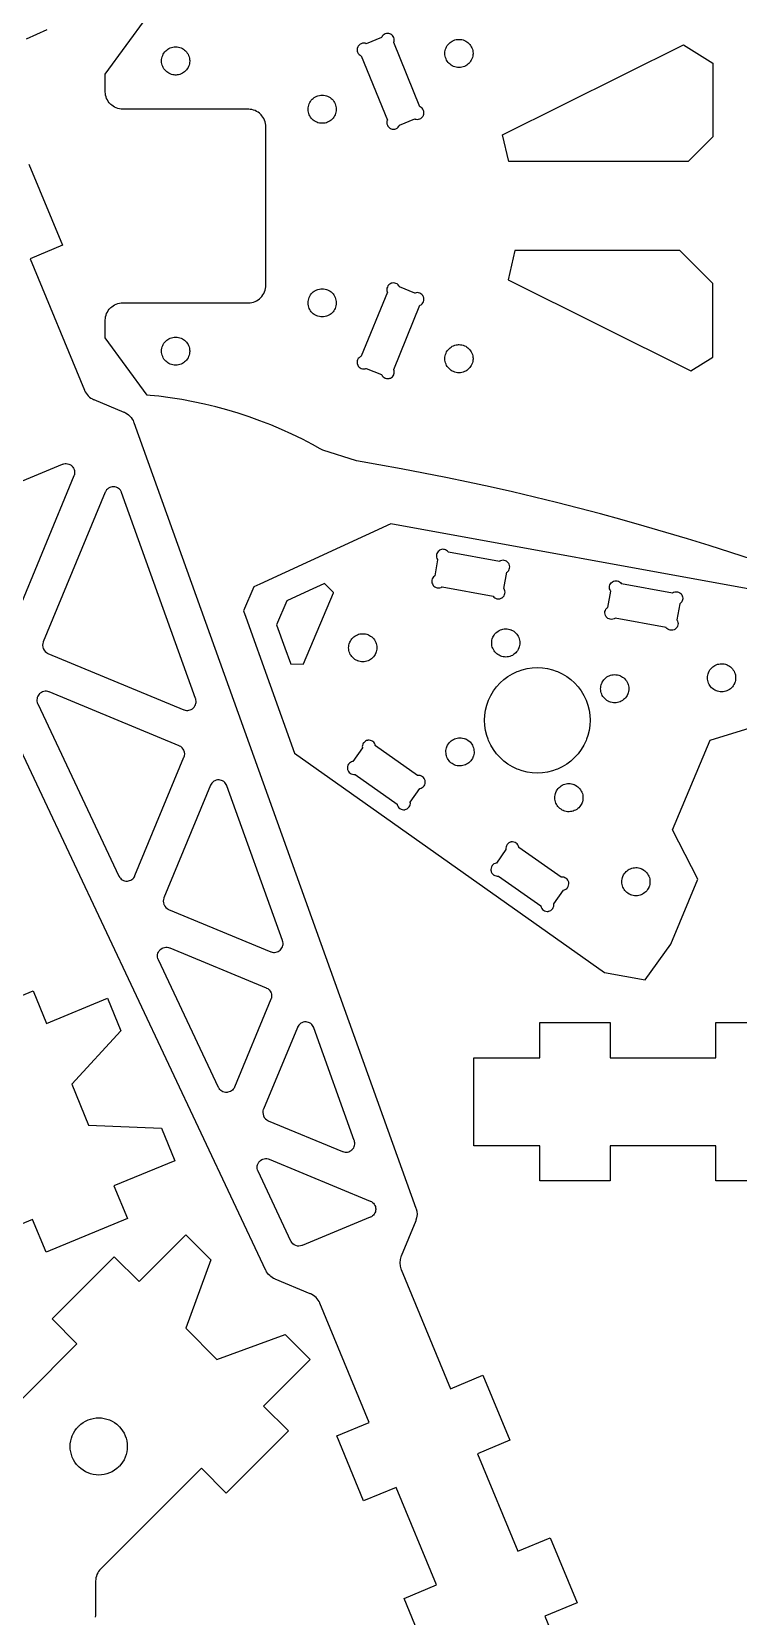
# Model space of a CAD drawing. Extents: x 0 to 997, y 0 to 569.
# Drawn here: x 621.4 to 701.8, y 173 to 353.1 of the extents above; entities that cross this region are included whole.
import ezdxf

# ---------------------------------------------------------------- set-up
doc = ezdxf.new("R2010")
doc.units = 0
doc.layers.get('0').update_dxf_attribs({"linetype": 'CONTINUOUS'})

msp = doc.modelspace()

# ---------------------------------------------------------------- linework, layer by layer
at = {"color": 0}
for points in [[(623.169, 353.356), (620.821, 352.29)], [(703.404, 293.135), (700.954, 293.939), (698.497, 294.721), (696.035, 295.483), (693.565, 296.224), (691.089, 296.943), (688.607, 297.642), (686.118, 298.318), (683.624, 298.975), (681.124, 299.61), (678.618, 300.222), (676.107, 300.814), (673.59, 301.385), (671.069, 301.935), (668.542, 302.463), (666.01, 302.968), (663.474, 303.453), (660.932, 303.915), (659.022, 304.249), (658.386, 304.357), (654.556, 305.558), (654.269, 305.724), (653.4, 306.2), (652.228, 306.81), (651.042, 307.386), (649.842, 307.929), (648.628, 308.44), (647.401, 308.918), (646.162, 309.362), (644.912, 309.774), (643.653, 310.151), (642.382, 310.494), (641.103, 310.803), (639.815, 311.076), (638.519, 311.317), (637.215, 311.522), (635.906, 311.692), (634.919, 311.797), (634.59, 311.826), (629.821, 318.324), (629.821, 320.326), (629.821, 320.375), (629.831, 320.524), (629.86, 320.718), (629.907, 320.908), (629.972, 321.092), (630.056, 321.268), (630.157, 321.436), (630.274, 321.593), (630.371, 321.706), (630.406, 321.74), (630.442, 321.775), (630.553, 321.874), (630.711, 321.99), (630.879, 322.09), (631.056, 322.174), (631.239, 322.24), (631.428, 322.287), (631.622, 322.317), (631.771, 322.326), (631.821, 322.326), (646.082, 322.326), (646.131, 322.326), (646.279, 322.336), (646.474, 322.365), (646.664, 322.412), (646.847, 322.478), (647.024, 322.561), (647.192, 322.662), (647.349, 322.779), (647.461, 322.876), (647.496, 322.912), (647.531, 322.947), (647.629, 323.058), (647.746, 323.217), (647.846, 323.385), (647.929, 323.561), (647.996, 323.744), (648.043, 323.935), (648.072, 324.129), (648.082, 324.276), (648.082, 324.326), (648.082, 342.326), (648.082, 342.375), (648.072, 342.524), (648.043, 342.718), (647.996, 342.908), (647.929, 343.092), (647.846, 343.268), (647.746, 343.436), (647.629, 343.593), (647.531, 343.706), (647.496, 343.74), (647.461, 343.775), (647.349, 343.874), (647.192, 343.99), (647.024, 344.09), (646.847, 344.174), (646.664, 344.24), (646.474, 344.287), (646.279, 344.317), (646.131, 344.326), (646.082, 344.326), (631.821, 344.326), (631.771, 344.326), (631.622, 344.336), (631.428, 344.365), (631.239, 344.412), (631.056, 344.478), (630.879, 344.561), (630.711, 344.662), (630.553, 344.779), (630.442, 344.876), (630.406, 344.912), (630.371, 344.947), (630.274, 345.058), (630.157, 345.217), (630.056, 345.385), (629.972, 345.561), (629.907, 345.744), (629.86, 345.935), (629.831, 346.129), (629.821, 346.276), (629.821, 346.326), (629.821, 348.324), (634.59, 354.821)], [(621.131, 338.103), (624.958, 328.864), (621.262, 327.333), (627.451, 312.393), (627.469, 312.347), (627.536, 312.214), (627.636, 312.046), (627.753, 311.889), (627.885, 311.743), (628.029, 311.612), (628.186, 311.496), (628.354, 311.394), (628.488, 311.329), (628.533, 311.31), (631.938, 309.9), (631.986, 309.879), (632.128, 309.81), (632.306, 309.7), (632.469, 309.575), (632.619, 309.432), (632.754, 309.275), (632.874, 309.106), (632.974, 308.922), (633.037, 308.778), (633.054, 308.728), (665.151, 219.385), (665.182, 219.297), (665.243, 219.026), (665.268, 218.661), (665.226, 218.296), (665.151, 218.028), (665.117, 217.943), (663.456, 213.933), (663.418, 213.843), (663.342, 213.557), (663.304, 213.168), (663.342, 212.779), (663.418, 212.493), (663.456, 212.403), (669.071, 198.849), (672.767, 200.379), (675.828, 192.987), (672.132, 191.457), (676.724, 180.371), (680.419, 181.901), (683.481, 174.51), (679.786, 172.979), (682.656, 166.05)], [(612.825, 298.943), (624.951, 303.967), (624.985, 303.981), (625.093, 304.013), (625.239, 304.037), (625.385, 304.04), (625.529, 304.022), (625.668, 303.985), (625.803, 303.925), (625.926, 303.847), (626.014, 303.775), (626.04, 303.749), (626.067, 303.722), (626.139, 303.636), (626.217, 303.511), (626.276, 303.378), (626.314, 303.237), (626.332, 303.093), (626.329, 302.947), (626.304, 302.801), (626.272, 302.694), (626.257, 302.66), (619.479, 286.293)], [(666.851, 167.622), (663.79, 175.013), (667.485, 176.543), (662.893, 187.631), (659.197, 186.1), (656.136, 193.49), (659.832, 195.021), (654.217, 208.576), (654.199, 208.622), (654.132, 208.756), (654.031, 208.924), (653.915, 209.081), (653.783, 209.225), (653.639, 209.356), (653.482, 209.472), (653.314, 209.574), (653.181, 209.639), (653.135, 209.658), (649.125, 211.319), (649.125, 211.319), (649.082, 211.337), (648.957, 211.399), (648.799, 211.492), (648.649, 211.599), (648.511, 211.719), (648.383, 211.851), (648.269, 211.996), (648.168, 212.15), (648.101, 212.272), (648.082, 212.314), (607.601, 298.185)], [(612.372, 240.258), (621.611, 244.086), (623.142, 240.39), (630.071, 243.261), (631.601, 239.565), (626.011, 233.464), (627.926, 228.839), (636.193, 228.478), (637.724, 224.783), (630.796, 221.913), (632.326, 218.217), (623.088, 214.39), (621.557, 218.086), (606.615, 211.897)], [(707.233, 222.489), (699.233, 222.489), (699.233, 226.489), (687.233, 226.489), (687.233, 222.489), (679.233, 222.489), (679.233, 226.489), (671.733, 226.489), (671.733, 236.489), (679.233, 236.489), (679.233, 240.489), (687.233, 240.489), (687.233, 236.489), (699.233, 236.489), (699.233, 240.489), (707.233, 240.489)], [(615.165, 192.524), (626.6, 203.958), (623.772, 206.788), (630.843, 213.858), (633.672, 211.029), (638.975, 216.333), (641.803, 213.504), (638.974, 205.728), (642.512, 202.189), (650.289, 205.019), (653.117, 202.19), (647.814, 196.888), (650.642, 194.06), (643.571, 186.987), (640.743, 189.817), (629.307, 178.382), (629.272, 178.346), (629.175, 178.235), (629.058, 178.076), (628.957, 177.908), (628.874, 177.732), (628.808, 177.549), (628.761, 177.36), (628.732, 177.165), (628.722, 177.017), (628.722, 176.967), (628.722, 173.282), (628.722, 173.229), (628.711, 173.072), (628.678, 172.867)]]:
    msp.add_lwpolyline(points, dxfattribs=at)
for points in [[(637.821, 351.421), (637.861, 351.421), (637.983, 351.412), (638.143, 351.389), (638.296, 351.349), (638.443, 351.296), (638.583, 351.228), (638.715, 351.149), (638.838, 351.056), (638.951, 350.953), (639.056, 350.839), (639.147, 350.715), (639.228, 350.583), (639.294, 350.444), (639.349, 350.297), (639.387, 350.143), (639.412, 349.985), (639.421, 349.862), (639.421, 349.821), (639.421, 349.781), (639.412, 349.657), (639.387, 349.499), (639.349, 349.346), (639.294, 349.199), (639.228, 349.058), (639.147, 348.926), (639.056, 348.803), (638.951, 348.69), (638.838, 348.586), (638.715, 348.494), (638.583, 348.414), (638.443, 348.347), (638.296, 348.293), (638.143, 348.254), (637.983, 348.229), (637.861, 348.221), (637.821, 348.221), (637.779, 348.221), (637.657, 348.229), (637.497, 348.254), (637.344, 348.293), (637.197, 348.347), (637.058, 348.414), (636.926, 348.494), (636.803, 348.586), (636.689, 348.69), (636.586, 348.803), (636.493, 348.926), (636.414, 349.058), (636.346, 349.199), (636.292, 349.346), (636.253, 349.499), (636.229, 349.657), (636.221, 349.781), (636.221, 349.821), (636.221, 349.862), (636.229, 349.985), (636.253, 350.143), (636.292, 350.297), (636.346, 350.444), (636.414, 350.583), (636.493, 350.715), (636.586, 350.839), (636.689, 350.953), (636.803, 351.056), (636.926, 351.149), (637.058, 351.228), (637.197, 351.296), (637.344, 351.349), (637.497, 351.389), (637.657, 351.412), (637.779, 351.421), (637.821, 351.421)], [(661.896, 343.101), (661.881, 343.067), (661.851, 342.957), (661.838, 342.81), (661.851, 342.665), (661.893, 342.528), (661.96, 342.4), (662.05, 342.287), (662.162, 342.192), (662.261, 342.135), (662.297, 342.119), (662.332, 342.106), (662.442, 342.075), (662.589, 342.061), (662.733, 342.075), (662.871, 342.117), (662.999, 342.183), (663.111, 342.274), (663.206, 342.388), (663.264, 342.485), (663.279, 342.521), (665.018, 343.231), (665.053, 343.215), (665.164, 343.186), (665.31, 343.171), (665.454, 343.186), (665.592, 343.226), (665.719, 343.294), (665.832, 343.385), (665.928, 343.497), (665.985, 343.596), (666, 343.631), (666.015, 343.665), (666.044, 343.776), (666.058, 343.922), (666.044, 344.067), (666.003, 344.204), (665.936, 344.332), (665.846, 344.446), (665.733, 344.54), (665.635, 344.599), (665.6, 344.612), (662.622, 351.907), (662.637, 351.943), (662.667, 352.053), (662.682, 352.2), (662.667, 352.344), (662.625, 352.482), (662.558, 352.61), (662.468, 352.722), (662.356, 352.817), (662.257, 352.875), (662.222, 352.89), (662.188, 352.904), (662.076, 352.935), (661.931, 352.949), (661.786, 352.935), (661.647, 352.893), (661.521, 352.826), (661.407, 352.735), (661.313, 352.622), (661.254, 352.524), (661.24, 352.489), (659.5, 351.779), (659.465, 351.793), (659.356, 351.824), (659.208, 351.838), (659.064, 351.824), (658.926, 351.782), (658.799, 351.715), (658.686, 351.625), (658.592, 351.513), (658.533, 351.414), (658.518, 351.378), (658.504, 351.343), (658.474, 351.233), (658.46, 351.086), (658.474, 350.942), (658.515, 350.804), (658.582, 350.676), (658.672, 350.564), (658.786, 350.469), (658.885, 350.411), (658.919, 350.396), (661.896, 343.101)], [(670.036, 352.278), (670.078, 352.278), (670.2, 352.269), (670.36, 352.246), (670.512, 352.207), (670.66, 352.153), (670.799, 352.085), (670.931, 352.006), (671.054, 351.912), (671.168, 351.81), (671.271, 351.696), (671.364, 351.572), (671.443, 351.44), (671.511, 351.301), (671.565, 351.154), (671.604, 351), (671.628, 350.842), (671.636, 350.719), (671.636, 350.678), (671.636, 350.638), (671.628, 350.515), (671.604, 350.356), (671.565, 350.203), (671.511, 350.056), (671.443, 349.915), (671.364, 349.783), (671.271, 349.661), (671.168, 349.547), (671.054, 349.443), (670.931, 349.351), (670.799, 349.271), (670.66, 349.204), (670.512, 349.15), (670.36, 349.111), (670.2, 349.086), (670.078, 349.078), (670.036, 349.078), (669.996, 349.078), (669.874, 349.086), (669.714, 349.111), (669.561, 349.15), (669.414, 349.204), (669.274, 349.271), (669.142, 349.351), (669.019, 349.443), (668.906, 349.547), (668.801, 349.661), (668.71, 349.783), (668.629, 349.915), (668.563, 350.056), (668.508, 350.203), (668.469, 350.356), (668.444, 350.515), (668.436, 350.638), (668.436, 350.678), (668.436, 350.719), (668.444, 350.842), (668.469, 351), (668.508, 351.154), (668.563, 351.301), (668.629, 351.44), (668.71, 351.572), (668.801, 351.696), (668.906, 351.81), (669.019, 351.912), (669.142, 352.006), (669.274, 352.085), (669.414, 352.153), (669.561, 352.207), (669.714, 352.246), (669.874, 352.269), (669.996, 352.278), (670.036, 352.278)], [(696.1, 338.383), (675.699, 338.383), (674.988, 341.412), (695.558, 351.649), (698.899, 349.579), (698.899, 341.182), (696.1, 338.383)], [(654.482, 345.931), (654.522, 345.931), (654.646, 345.922), (654.804, 345.899), (654.957, 345.86), (655.104, 345.806), (655.244, 345.737), (655.376, 345.658), (655.5, 345.565), (655.613, 345.463), (655.717, 345.349), (655.808, 345.225), (655.889, 345.093), (655.956, 344.954), (656.01, 344.807), (656.049, 344.653), (656.074, 344.494), (656.082, 344.372), (656.082, 344.331), (656.082, 344.29), (656.074, 344.168), (656.049, 344.008), (656.01, 343.856), (655.956, 343.708), (655.889, 343.568), (655.808, 343.436), (655.717, 343.314), (655.613, 343.2), (655.5, 343.096), (655.376, 343.004), (655.244, 342.924), (655.104, 342.857), (654.957, 342.803), (654.804, 342.764), (654.646, 342.739), (654.522, 342.731), (654.482, 342.731), (654.44, 342.731), (654.318, 342.739), (654.16, 342.764), (654.006, 342.803), (653.858, 342.857), (653.719, 342.924), (653.588, 343.004), (653.464, 343.096), (653.35, 343.2), (653.247, 343.314), (653.156, 343.436), (653.075, 343.568), (653.007, 343.708), (652.954, 343.856), (652.914, 344.008), (652.89, 344.168), (652.882, 344.29), (652.882, 344.331), (652.882, 344.372), (652.89, 344.494), (652.914, 344.653), (652.954, 344.807), (653.007, 344.954), (653.075, 345.093), (653.156, 345.225), (653.247, 345.349), (653.35, 345.463), (653.464, 345.565), (653.588, 345.658), (653.719, 345.737), (653.858, 345.806), (654.006, 345.86), (654.16, 345.899), (654.318, 345.922), (654.44, 345.931), (654.482, 345.931)], [(698.899, 324.532), (695.167, 328.264), (676.399, 328.264), (675.614, 324.924), (696.393, 314.583), (698.899, 316.135), (698.899, 324.532)], [(665.6, 322.035), (665.635, 322.049), (665.733, 322.107), (665.846, 322.201), (665.936, 322.315), (666.003, 322.443), (666.044, 322.581), (666.058, 322.725), (666.044, 322.871), (666.015, 322.982), (666, 323.017), (665.985, 323.051), (665.928, 323.15), (665.832, 323.263), (665.719, 323.353), (665.592, 323.421), (665.454, 323.461), (665.31, 323.476), (665.164, 323.461), (665.053, 323.432), (665.018, 323.417), (663.279, 324.126), (663.264, 324.162), (663.206, 324.261), (663.111, 324.374), (662.999, 324.464), (662.871, 324.531), (662.733, 324.572), (662.589, 324.586), (662.442, 324.572), (662.332, 324.543), (662.297, 324.528), (662.261, 324.513), (662.162, 324.456), (662.05, 324.36), (661.96, 324.247), (661.893, 324.119), (661.851, 323.982), (661.838, 323.838), (661.851, 323.692), (661.881, 323.581), (661.896, 323.546), (658.919, 316.251), (658.885, 316.236), (658.786, 316.178), (658.672, 316.083), (658.582, 315.971), (658.515, 315.843), (658.474, 315.706), (658.46, 315.561), (658.474, 315.414), (658.504, 315.304), (658.518, 315.269), (658.533, 315.235), (658.592, 315.136), (658.686, 315.022), (658.799, 314.932), (658.926, 314.865), (659.064, 314.824), (659.208, 314.81), (659.356, 314.824), (659.465, 314.854), (659.5, 314.868), (661.24, 314.158), (661.254, 314.125), (661.31, 314.029), (661.404, 313.915), (661.517, 313.824), (661.614, 313.768), (661.649, 313.754), (661.682, 313.74), (661.789, 313.713), (661.935, 313.699), (662.081, 313.714), (662.188, 313.743), (662.222, 313.758), (662.256, 313.772), (662.351, 313.828), (662.464, 313.922), (662.557, 314.035), (662.613, 314.132), (662.626, 314.165), (662.639, 314.2), (662.668, 314.307), (662.682, 314.453), (662.667, 314.599), (662.637, 314.706), (662.622, 314.74), (665.6, 322.035)], [(654.482, 323.917), (654.522, 323.917), (654.646, 323.908), (654.804, 323.883), (654.957, 323.844), (655.104, 323.79), (655.244, 323.724), (655.376, 323.643), (655.5, 323.551), (655.613, 323.447), (655.717, 323.335), (655.808, 323.211), (655.889, 323.079), (655.956, 322.939), (656.01, 322.792), (656.049, 322.639), (656.074, 322.481), (656.082, 322.357), (656.082, 322.317), (656.082, 322.275), (656.074, 322.153), (656.049, 321.994), (656.01, 321.84), (655.956, 321.693), (655.889, 321.554), (655.808, 321.422), (655.717, 321.299), (655.613, 321.185), (655.5, 321.082), (655.376, 320.99), (655.244, 320.91), (655.104, 320.842), (654.957, 320.789), (654.804, 320.749), (654.646, 320.725), (654.522, 320.717), (654.482, 320.717), (654.44, 320.717), (654.318, 320.725), (654.16, 320.749), (654.006, 320.789), (653.858, 320.842), (653.719, 320.91), (653.588, 320.99), (653.464, 321.082), (653.35, 321.185), (653.247, 321.299), (653.156, 321.422), (653.075, 321.554), (653.007, 321.693), (652.954, 321.84), (652.914, 321.994), (652.89, 322.153), (652.882, 322.275), (652.882, 322.317), (652.882, 322.357), (652.89, 322.481), (652.914, 322.639), (652.954, 322.792), (653.007, 322.939), (653.075, 323.079), (653.156, 323.211), (653.247, 323.335), (653.35, 323.447), (653.464, 323.551), (653.588, 323.643), (653.719, 323.724), (653.858, 323.79), (654.006, 323.844), (654.16, 323.883), (654.318, 323.908), (654.44, 323.917), (654.482, 323.917)], [(637.821, 318.426), (637.861, 318.426), (637.983, 318.418), (638.143, 318.393), (638.296, 318.354), (638.443, 318.3), (638.583, 318.233), (638.715, 318.153), (638.838, 318.061), (638.951, 317.957), (639.056, 317.844), (639.147, 317.721), (639.228, 317.589), (639.294, 317.449), (639.349, 317.301), (639.387, 317.149), (639.412, 316.99), (639.421, 316.867), (639.421, 316.826), (639.421, 316.785), (639.412, 316.662), (639.387, 316.504), (639.349, 316.35), (639.294, 316.203), (639.228, 316.064), (639.147, 315.932), (639.056, 315.808), (638.951, 315.694), (638.838, 315.592), (638.715, 315.5), (638.583, 315.419), (638.443, 315.351), (638.296, 315.299), (638.143, 315.258), (637.983, 315.235), (637.861, 315.226), (637.821, 315.226), (637.779, 315.226), (637.657, 315.235), (637.497, 315.258), (637.344, 315.299), (637.197, 315.351), (637.058, 315.419), (636.926, 315.5), (636.803, 315.592), (636.689, 315.694), (636.586, 315.808), (636.493, 315.932), (636.414, 316.064), (636.346, 316.203), (636.292, 316.35), (636.253, 316.504), (636.229, 316.662), (636.221, 316.785), (636.221, 316.826), (636.221, 316.867), (636.229, 316.99), (636.253, 317.149), (636.292, 317.301), (636.346, 317.449), (636.414, 317.589), (636.493, 317.721), (636.586, 317.844), (636.689, 317.957), (636.803, 318.061), (636.926, 318.153), (637.058, 318.233), (637.197, 318.3), (637.344, 318.354), (637.497, 318.393), (637.657, 318.418), (637.779, 318.426), (637.821, 318.426)], [(670.036, 317.569), (670.078, 317.569), (670.2, 317.561), (670.36, 317.536), (670.512, 317.497), (670.66, 317.443), (670.799, 317.376), (670.931, 317.296), (671.054, 317.204), (671.168, 317.1), (671.271, 316.987), (671.364, 316.864), (671.443, 316.732), (671.511, 316.592), (671.565, 316.444), (671.604, 316.292), (671.628, 316.133), (671.636, 316.01), (671.636, 315.969), (671.636, 315.928), (671.628, 315.806), (671.604, 315.647), (671.565, 315.493), (671.511, 315.346), (671.443, 315.207), (671.364, 315.075), (671.271, 314.951), (671.168, 314.838), (671.054, 314.735), (670.931, 314.643), (670.799, 314.563), (670.66, 314.494), (670.512, 314.442), (670.36, 314.401), (670.2, 314.378), (670.078, 314.369), (670.036, 314.369), (669.996, 314.369), (669.874, 314.378), (669.714, 314.401), (669.561, 314.442), (669.414, 314.494), (669.274, 314.563), (669.142, 314.643), (669.019, 314.735), (668.906, 314.838), (668.801, 314.951), (668.71, 315.075), (668.629, 315.207), (668.563, 315.346), (668.508, 315.493), (668.469, 315.647), (668.444, 315.806), (668.436, 315.928), (668.436, 315.969), (668.436, 316.01), (668.444, 316.133), (668.469, 316.292), (668.508, 316.444), (668.563, 316.592), (668.629, 316.732), (668.71, 316.864), (668.801, 316.987), (668.906, 317.1), (669.019, 317.204), (669.142, 317.296), (669.274, 317.376), (669.414, 317.443), (669.561, 317.497), (669.714, 317.536), (669.874, 317.561), (669.996, 317.569), (670.036, 317.569)], [(638.764, 276.057), (638.799, 276.043), (638.904, 276.011), (639.046, 275.986), (639.189, 275.982), (639.331, 275.997), (639.468, 276.033), (639.6, 276.089), (639.724, 276.164), (639.811, 276.232), (639.838, 276.257), (639.864, 276.282), (639.936, 276.365), (640.015, 276.486), (640.078, 276.615), (640.119, 276.751), (640.143, 276.892), (640.146, 277.035), (640.128, 277.178), (640.1, 277.285), (640.088, 277.319), (631.675, 300.739), (631.661, 300.774), (631.613, 300.878), (631.531, 301.004), (631.432, 301.115), (631.318, 301.211), (631.193, 301.289), (631.056, 301.347), (630.91, 301.385), (630.796, 301.399), (630.757, 301.4), (630.719, 301.401), (630.604, 301.392), (630.457, 301.361), (630.318, 301.31), (630.188, 301.239), (630.071, 301.149), (629.967, 301.042), (629.879, 300.919), (629.825, 300.818), (629.81, 300.783), (622.762, 283.768), (622.743, 283.721), (622.703, 283.574), (622.686, 283.378), (622.706, 283.186), (622.762, 283.003), (622.851, 282.833), (622.974, 282.683), (623.125, 282.557), (623.257, 282.481), (623.303, 282.461), (638.764, 276.057)], [(697.213, 256.776), (694.324, 262.397), (698.607, 272.586), (704.644, 274.456), (707.74, 281.818), (708.633, 286.737), (704.772, 289.472), (662.306, 297.192), (647.378, 290.326), (646.697, 290.014), (645.554, 287.294), (645.807, 286.589), (651.346, 271.121), (686.571, 246.178), (691.226, 245.332), (694.117, 249.412), (697.213, 256.776)], [(668.844, 293.971), (668.824, 294), (668.749, 294.083), (668.633, 294.174), (668.504, 294.24), (668.397, 294.275), (668.361, 294.282), (668.325, 294.287), (668.214, 294.293), (668.069, 294.276), (667.929, 294.232), (667.831, 294.181), (667.8, 294.16), (667.771, 294.139), (667.688, 294.064), (667.597, 293.95), (667.531, 293.819), (667.496, 293.714), (667.489, 293.678), (667.483, 293.642), (667.478, 293.531), (667.494, 293.385), (667.539, 293.246), (667.59, 293.147), (667.611, 293.117), (667.275, 291.268), (667.243, 291.247), (667.16, 291.169), (667.068, 291.054), (667.003, 290.924), (666.964, 290.786), (666.951, 290.642), (666.967, 290.499), (667.011, 290.357), (667.064, 290.256), (667.085, 290.225), (667.107, 290.193), (667.183, 290.108), (667.3, 290.018), (667.429, 289.953), (667.568, 289.914), (667.711, 289.901), (667.856, 289.917), (667.996, 289.961), (668.097, 290.014), (668.129, 290.035), (673.912, 288.983), (673.933, 288.953), (674.008, 288.871), (674.122, 288.781), (674.253, 288.714), (674.358, 288.679), (674.394, 288.672), (674.431, 288.667), (674.542, 288.661), (674.688, 288.678), (674.826, 288.722), (674.926, 288.774), (674.956, 288.794), (674.988, 288.815), (675.072, 288.893), (675.162, 289.008), (675.228, 289.138), (675.267, 289.276), (675.279, 289.419), (675.264, 289.564), (675.219, 289.704), (675.167, 289.807), (675.146, 289.838), (675.482, 291.686), (675.512, 291.707), (675.597, 291.785), (675.689, 291.9), (675.754, 292.031), (675.793, 292.168), (675.804, 292.311), (675.789, 292.456), (675.744, 292.596), (675.693, 292.699), (675.671, 292.729), (675.65, 292.761), (675.574, 292.844), (675.457, 292.936), (675.328, 293.001), (675.189, 293.04), (675.046, 293.053), (674.901, 293.037), (674.761, 292.993), (674.658, 292.94), (674.628, 292.919), (668.844, 293.971)], [(652.344, 281.239), (652.367, 281.292), (655.753, 289.346), (655.775, 289.399), (654.733, 290.407), (654.682, 290.383), (652.992, 289.606), (650.449, 288.436), (649.306, 285.718), (650.244, 283.096), (650.876, 281.332), (650.896, 281.278), (652.344, 281.239)], [(687.807, 286.458), (687.775, 286.436), (687.674, 286.385), (687.533, 286.34), (687.389, 286.325), (687.246, 286.338), (687.107, 286.376), (686.978, 286.442), (686.861, 286.532), (686.785, 286.617), (686.762, 286.647), (686.742, 286.679), (686.689, 286.781), (686.644, 286.921), (686.629, 287.065), (686.642, 287.208), (686.681, 287.347), (686.746, 287.476), (686.836, 287.593), (686.921, 287.669), (686.953, 287.692), (687.289, 289.54), (687.267, 289.571), (687.215, 289.672), (687.171, 289.814), (687.156, 289.957), (687.167, 290.101), (687.206, 290.239), (687.272, 290.369), (687.363, 290.485), (687.447, 290.563), (687.478, 290.583), (687.51, 290.606), (687.611, 290.657), (687.751, 290.701), (687.896, 290.717), (688.039, 290.704), (688.178, 290.665), (688.307, 290.6), (688.424, 290.51), (688.5, 290.425), (688.522, 290.393), (694.306, 289.343), (694.336, 289.364), (694.435, 289.414), (694.574, 289.458), (694.719, 289.476), (694.831, 289.471), (694.867, 289.464), (694.903, 289.457), (695.008, 289.424), (695.139, 289.356), (695.253, 289.265), (695.328, 289.183), (695.349, 289.153), (695.369, 289.122), (695.421, 289.024), (695.465, 288.885), (695.482, 288.739), (695.476, 288.628), (695.471, 288.592), (695.464, 288.556), (695.429, 288.45), (695.363, 288.319), (695.272, 288.204), (695.189, 288.131), (695.16, 288.11), (694.824, 286.261), (694.844, 286.229), (694.897, 286.128), (694.942, 285.987), (694.957, 285.843), (694.944, 285.7), (694.906, 285.561), (694.84, 285.432), (694.749, 285.315), (694.665, 285.239), (694.633, 285.217), (694.603, 285.196), (694.501, 285.143), (694.36, 285.1), (694.217, 285.083), (694.072, 285.096), (693.935, 285.135), (693.804, 285.2), (693.689, 285.292), (693.611, 285.376), (693.59, 285.407), (687.807, 286.458)], [(659.707, 284.579), (659.744, 284.564), (659.854, 284.508), (659.992, 284.425), (660.118, 284.331), (660.233, 284.225), (660.338, 284.108), (660.428, 283.985), (660.507, 283.851), (660.572, 283.713), (660.624, 283.568), (660.662, 283.419), (660.686, 283.267), (660.694, 283.112), (660.688, 282.956), (660.665, 282.799), (660.628, 282.643), (660.588, 282.526), (660.572, 282.489), (660.557, 282.45), (660.501, 282.34), (660.418, 282.203), (660.324, 282.076), (660.218, 281.961), (660.101, 281.858), (659.978, 281.767), (659.846, 281.688), (659.707, 281.622), (659.561, 281.571), (659.412, 281.533), (659.26, 281.51), (659.106, 281.5), (658.949, 281.507), (658.792, 281.529), (658.636, 281.568), (658.519, 281.607), (658.482, 281.622), (658.444, 281.639), (658.333, 281.693), (658.196, 281.776), (658.069, 281.871), (657.954, 281.978), (657.851, 282.093), (657.76, 282.218), (657.681, 282.35), (657.615, 282.489), (657.564, 282.633), (657.526, 282.782), (657.503, 282.935), (657.493, 283.089), (657.5, 283.246), (657.522, 283.403), (657.561, 283.558), (657.6, 283.675), (657.615, 283.713), (657.632, 283.751), (657.686, 283.861), (657.769, 283.999), (657.864, 284.125), (657.971, 284.24), (658.086, 284.344), (658.211, 284.435), (658.343, 284.514), (658.482, 284.579), (658.626, 284.631), (658.775, 284.669), (658.928, 284.693), (659.083, 284.701), (659.239, 284.694), (659.396, 284.672), (659.551, 284.633), (659.668, 284.594), (659.707, 284.579)], [(675.972, 285.128), (676.011, 285.112), (676.121, 285.058), (676.258, 284.975), (676.385, 284.881), (676.5, 284.774), (676.603, 284.658), (676.694, 284.533), (676.774, 284.401), (676.839, 284.263), (676.89, 284.118), (676.929, 283.969), (676.951, 283.817), (676.961, 283.661), (676.954, 283.506), (676.932, 283.349), (676.893, 283.192), (676.854, 283.075), (676.839, 283.037), (676.824, 283), (676.768, 282.89), (676.685, 282.753), (676.59, 282.626), (676.485, 282.511), (676.368, 282.407), (676.244, 282.317), (676.111, 282.237), (675.972, 282.172), (675.828, 282.119), (675.679, 282.082), (675.526, 282.058), (675.372, 282.05), (675.215, 282.057), (675.058, 282.079), (674.903, 282.117), (674.786, 282.157), (674.749, 282.172), (674.71, 282.188), (674.6, 282.242), (674.463, 282.325), (674.336, 282.421), (674.221, 282.526), (674.118, 282.642), (674.026, 282.767), (673.947, 282.899), (673.882, 283.037), (673.831, 283.182), (673.792, 283.332), (673.769, 283.483), (673.76, 283.639), (673.767, 283.796), (673.789, 283.953), (673.828, 284.108), (673.867, 284.225), (673.882, 284.263), (673.897, 284.3), (673.953, 284.411), (674.036, 284.549), (674.131, 284.675), (674.236, 284.79), (674.353, 284.893), (674.476, 284.985), (674.61, 285.063), (674.749, 285.128), (674.893, 285.181), (675.042, 285.218), (675.194, 285.242), (675.349, 285.25), (675.506, 285.244), (675.662, 285.222), (675.818, 285.183), (675.935, 285.144), (675.972, 285.128)], [(700.512, 281.164), (700.55, 281.149), (700.66, 281.094), (700.797, 281.011), (700.924, 280.917), (701.039, 280.81), (701.143, 280.694), (701.233, 280.569), (701.313, 280.438), (701.378, 280.299), (701.429, 280.154), (701.468, 280.006), (701.492, 279.853), (701.5, 279.697), (701.493, 279.542), (701.471, 279.385), (701.433, 279.228), (701.393, 279.112), (701.378, 279.074), (701.363, 279.036), (701.307, 278.926), (701.225, 278.789), (701.129, 278.662), (701.024, 278.547), (700.907, 278.443), (700.783, 278.353), (700.651, 278.274), (700.512, 278.208), (700.368, 278.156), (700.218, 278.118), (700.065, 278.094), (699.911, 278.086), (699.754, 278.093), (699.597, 278.115), (699.442, 278.153), (699.325, 278.193), (699.287, 278.208), (699.25, 278.224), (699.139, 278.278), (699.001, 278.361), (698.875, 278.457), (698.76, 278.563), (698.657, 278.678), (698.565, 278.803), (698.488, 278.935), (698.421, 279.074), (698.369, 279.218), (698.332, 279.368), (698.308, 279.519), (698.299, 279.675), (698.306, 279.832), (698.328, 279.989), (698.367, 280.144), (698.406, 280.261), (698.421, 280.299), (698.438, 280.336), (698.492, 280.447), (698.575, 280.585), (698.669, 280.711), (698.776, 280.826), (698.892, 280.929), (699.017, 281.021), (699.149, 281.099), (699.287, 281.164), (699.432, 281.217), (699.581, 281.254), (699.733, 281.278), (699.889, 281.286), (700.044, 281.281), (700.201, 281.258), (700.357, 281.219), (700.474, 281.181), (700.512, 281.164)], [(681.246, 280.397), (681.383, 280.34), (681.782, 280.143), (682.287, 279.84), (682.758, 279.49), (683.192, 279.097), (683.586, 278.664), (683.935, 278.193), (684.239, 277.688), (684.436, 277.287), (684.493, 277.15), (684.55, 277.014), (684.693, 276.592), (684.836, 276.019), (684.921, 275.439), (684.95, 274.854), (684.921, 274.269), (684.836, 273.689), (684.693, 273.117), (684.55, 272.696), (684.493, 272.558), (684.436, 272.421), (684.239, 272.022), (683.935, 271.517), (683.586, 271.046), (683.192, 270.611), (682.758, 270.218), (682.287, 269.868), (681.782, 269.565), (681.383, 269.368), (681.246, 269.311), (681.108, 269.254), (680.686, 269.111), (680.115, 268.968), (679.535, 268.883), (678.95, 268.854), (678.365, 268.883), (677.785, 268.968), (677.213, 269.111), (676.79, 269.254), (676.654, 269.311), (676.517, 269.368), (676.117, 269.565), (675.611, 269.868), (675.14, 270.218), (674.707, 270.611), (674.314, 271.046), (673.964, 271.517), (673.66, 272.022), (673.463, 272.421), (673.407, 272.558), (673.35, 272.696), (673.207, 273.117), (673.064, 273.689), (672.978, 274.269), (672.95, 274.854), (672.978, 275.439), (673.064, 276.019), (673.207, 276.592), (673.35, 277.014), (673.407, 277.15), (673.463, 277.287), (673.66, 277.688), (673.964, 278.193), (674.314, 278.664), (674.707, 279.097), (675.14, 279.49), (675.611, 279.84), (676.117, 280.143), (676.517, 280.34), (676.654, 280.397), (676.79, 280.454), (677.213, 280.597), (677.785, 280.74), (678.365, 280.826), (678.95, 280.854), (679.535, 280.826), (680.115, 280.74), (680.686, 280.597), (681.108, 280.454), (681.246, 280.397)], [(688.358, 279.922), (688.396, 279.906), (688.506, 279.851), (688.643, 279.768), (688.769, 279.674), (688.885, 279.567), (688.989, 279.451), (689.079, 279.326), (689.158, 279.194), (689.224, 279.056), (689.275, 278.911), (689.314, 278.763), (689.338, 278.61), (689.346, 278.454), (689.339, 278.299), (689.317, 278.142), (689.279, 277.986), (689.239, 277.869), (689.224, 277.831), (689.208, 277.793), (689.154, 277.683), (689.071, 277.546), (688.975, 277.419), (688.869, 277.304), (688.754, 277.2), (688.629, 277.11), (688.497, 277.031), (688.358, 276.965), (688.214, 276.914), (688.064, 276.875), (687.911, 276.851), (687.757, 276.843), (687.6, 276.85), (687.443, 276.872), (687.287, 276.91), (687.171, 276.95), (687.133, 276.965), (687.096, 276.981), (686.985, 277.036), (686.847, 277.119), (686.721, 277.214), (686.606, 277.319), (686.503, 277.436), (686.411, 277.56), (686.333, 277.692), (686.267, 277.831), (686.215, 277.976), (686.178, 278.125), (686.154, 278.278), (686.146, 278.432), (686.151, 278.589), (686.174, 278.746), (686.213, 278.901), (686.251, 279.018), (686.268, 279.056), (686.283, 279.093), (686.338, 279.204), (686.421, 279.342), (686.515, 279.468), (686.622, 279.583), (686.738, 279.686), (686.863, 279.778), (686.994, 279.856), (687.133, 279.922), (687.278, 279.974), (687.426, 280.011), (687.579, 280.035), (687.735, 280.044), (687.89, 280.037), (688.047, 280.015), (688.204, 279.976), (688.319, 279.938), (688.358, 279.922)], [(638.769, 270.643), (638.789, 270.688), (638.826, 270.831), (638.846, 271.025), (638.826, 271.219), (638.789, 271.362), (638.769, 271.408), (638.751, 271.453), (638.676, 271.582), (638.553, 271.732), (638.403, 271.857), (638.274, 271.931), (638.229, 271.949), (623.425, 278.082), (623.389, 278.096), (623.279, 278.129), (623.131, 278.154), (622.982, 278.156), (622.835, 278.136), (622.693, 278.094), (622.557, 278.032), (622.432, 277.95), (622.344, 277.875), (622.318, 277.847), (622.292, 277.819), (622.221, 277.729), (622.144, 277.6), (622.089, 277.461), (622.054, 277.317), (622.042, 277.169), (622.051, 277.021), (622.083, 276.874), (622.121, 276.765), (622.137, 276.731), (631.369, 257.147), (631.385, 257.114), (631.442, 257.019), (631.531, 256.906), (631.633, 256.806), (631.749, 256.722), (631.875, 256.657), (632.01, 256.608), (632.151, 256.581), (632.261, 256.572), (632.297, 256.574), (632.335, 256.575), (632.444, 256.588), (632.585, 256.622), (632.717, 256.676), (632.839, 256.749), (632.951, 256.838), (633.049, 256.942), (633.132, 257.06), (633.183, 257.157), (633.197, 257.19), (638.769, 270.643)], [(663.019, 265.306), (663.025, 265.268), (663.06, 265.158), (663.126, 265.028), (663.215, 264.914), (663.325, 264.819), (663.45, 264.747), (663.588, 264.701), (663.733, 264.682), (663.847, 264.686), (663.885, 264.692), (663.922, 264.699), (664.031, 264.733), (664.162, 264.8), (664.276, 264.889), (664.371, 264.999), (664.442, 265.124), (664.489, 265.26), (664.508, 265.407), (664.504, 265.521), (664.497, 265.558), (665.583, 267.092), (665.621, 267.097), (665.729, 267.132), (665.861, 267.199), (665.975, 267.287), (666.069, 267.397), (666.14, 267.522), (666.188, 267.658), (666.207, 267.806), (666.203, 267.919), (666.196, 267.957), (666.19, 267.994), (666.156, 268.103), (666.089, 268.235), (665.999, 268.349), (665.89, 268.443), (665.765, 268.514), (665.628, 268.561), (665.482, 268.581), (665.368, 268.576), (665.331, 268.569), (660.533, 271.967), (660.526, 272.003), (660.493, 272.11), (660.428, 272.24), (660.339, 272.356), (660.257, 272.432), (660.226, 272.453), (660.197, 272.474), (660.099, 272.525), (659.96, 272.572), (659.814, 272.59), (659.703, 272.586), (659.667, 272.579), (659.631, 272.574), (659.525, 272.54), (659.394, 272.475), (659.278, 272.386), (659.203, 272.304), (659.182, 272.274), (659.16, 272.244), (659.108, 272.146), (659.063, 272.007), (659.044, 271.861), (659.049, 271.75), (659.054, 271.714), (657.968, 270.181), (657.932, 270.175), (657.822, 270.14), (657.69, 270.074), (657.576, 269.983), (657.483, 269.875), (657.411, 269.75), (657.364, 269.612), (657.346, 269.467), (657.349, 269.353), (657.356, 269.315), (657.363, 269.278), (657.396, 269.169), (657.463, 269.037), (657.553, 268.924), (657.661, 268.829), (657.786, 268.758), (657.924, 268.711), (658.069, 268.692), (658.185, 268.696), (658.221, 268.703), (663.019, 265.306)], [(670.767, 272.743), (670.804, 272.728), (670.914, 272.674), (671.051, 272.59), (671.178, 272.494), (671.293, 272.389), (671.397, 272.274), (671.488, 272.149), (671.567, 272.017), (671.632, 271.878), (671.683, 271.733), (671.722, 271.583), (671.746, 271.432), (671.754, 271.276), (671.747, 271.119), (671.725, 270.963), (671.688, 270.807), (671.647, 270.69), (671.632, 270.653), (671.617, 270.615), (671.561, 270.504), (671.478, 270.367), (671.383, 270.24), (671.278, 270.125), (671.161, 270.022), (671.037, 269.931), (670.906, 269.853), (670.767, 269.787), (670.622, 269.735), (670.472, 269.697), (670.319, 269.674), (670.165, 269.665), (670.008, 269.671), (669.851, 269.693), (669.696, 269.732), (669.579, 269.771), (669.542, 269.787), (669.504, 269.803), (669.393, 269.857), (669.256, 269.94), (669.129, 270.036), (669.014, 270.142), (668.911, 270.257), (668.819, 270.382), (668.74, 270.514), (668.675, 270.653), (668.624, 270.797), (668.586, 270.946), (668.563, 271.099), (668.553, 271.254), (668.56, 271.41), (668.582, 271.567), (668.621, 271.724), (668.66, 271.84), (668.675, 271.878), (668.692, 271.915), (668.746, 272.025), (668.829, 272.162), (668.924, 272.289), (669.031, 272.404), (669.146, 272.508), (669.271, 272.599), (669.403, 272.678), (669.542, 272.743), (669.686, 272.796), (669.835, 272.833), (669.988, 272.857), (670.143, 272.865), (670.299, 272.858), (670.456, 272.836), (670.611, 272.799), (670.728, 272.758), (670.767, 272.743)], [(643.646, 267.415), (643.633, 267.451), (643.583, 267.554), (643.501, 267.681), (643.403, 267.793), (643.29, 267.888), (643.164, 267.965), (643.026, 268.024), (642.881, 268.061), (642.767, 268.076), (642.729, 268.076), (642.69, 268.078), (642.576, 268.068), (642.429, 268.037), (642.289, 267.986), (642.16, 267.915), (642.042, 267.825), (641.938, 267.718), (641.85, 267.596), (641.796, 267.494), (641.781, 267.46), (636.481, 254.665), (636.463, 254.619), (636.424, 254.476), (636.406, 254.282), (636.424, 254.088), (636.463, 253.944), (636.481, 253.899), (636.5, 253.854), (636.574, 253.725), (636.699, 253.575), (636.849, 253.451), (636.976, 253.376), (637.022, 253.358), (648.649, 248.542), (648.682, 248.528), (648.787, 248.496), (648.931, 248.471), (649.074, 248.467), (649.215, 248.483), (649.353, 248.519), (649.485, 248.575), (649.608, 248.649), (649.694, 248.717), (649.721, 248.742), (649.749, 248.768), (649.819, 248.851), (649.9, 248.971), (649.963, 249.1), (650.004, 249.236), (650.028, 249.376), (650.031, 249.519), (650.012, 249.662), (649.985, 249.769), (649.972, 249.804), (643.646, 267.415)], [(683.151, 267.536), (683.189, 267.521), (683.299, 267.467), (683.436, 267.383), (683.563, 267.287), (683.678, 267.182), (683.782, 267.067), (683.874, 266.942), (683.951, 266.81), (684.017, 266.671), (684.069, 266.526), (684.107, 266.378), (684.131, 266.225), (684.139, 266.069), (684.133, 265.914), (684.11, 265.757), (684.072, 265.6), (684.033, 265.483), (684.017, 265.446), (684.001, 265.408), (683.947, 265.299), (683.864, 265.161), (683.768, 265.035), (683.662, 264.919), (683.547, 264.815), (683.422, 264.724), (683.29, 264.646), (683.151, 264.581), (683.007, 264.528), (682.857, 264.49), (682.706, 264.467), (682.55, 264.458), (682.393, 264.464), (682.238, 264.487), (682.081, 264.525), (681.964, 264.564), (681.926, 264.581), (681.889, 264.596), (681.779, 264.65), (681.642, 264.733), (681.514, 264.829), (681.399, 264.935), (681.296, 265.05), (681.204, 265.175), (681.126, 265.307), (681.061, 265.446), (681.008, 265.59), (680.971, 265.74), (680.947, 265.892), (680.939, 266.047), (680.944, 266.204), (680.967, 266.36), (681.006, 266.517), (681.044, 266.633), (681.061, 266.671), (681.076, 266.708), (681.131, 266.818), (681.214, 266.956), (681.31, 267.083), (681.415, 267.199), (681.531, 267.301), (681.656, 267.393), (681.787, 267.471), (681.926, 267.536), (682.071, 267.589), (682.219, 267.626), (682.372, 267.65), (682.528, 267.658), (682.685, 267.653), (682.84, 267.631), (682.997, 267.592), (683.114, 267.553), (683.151, 267.536)], [(676.856, 260.41), (676.849, 260.446), (676.815, 260.556), (676.747, 260.688), (676.658, 260.801), (676.55, 260.894), (676.425, 260.967), (676.287, 261.013), (676.142, 261.032), (676.026, 261.028), (675.99, 261.022), (675.953, 261.015), (675.843, 260.982), (675.711, 260.915), (675.597, 260.825), (675.504, 260.717), (675.432, 260.592), (675.386, 260.454), (675.367, 260.308), (675.371, 260.193), (675.376, 260.157), (674.292, 258.624), (674.254, 258.617), (674.149, 258.585), (674.018, 258.518), (673.901, 258.429), (673.826, 258.347), (673.806, 258.317), (673.783, 258.287), (673.732, 258.189), (673.686, 258.05), (673.668, 257.906), (673.672, 257.794), (673.678, 257.757), (673.685, 257.721), (673.717, 257.615), (673.783, 257.485), (673.872, 257.368), (673.954, 257.293), (673.983, 257.272), (674.014, 257.25), (674.113, 257.199), (674.251, 257.153), (674.396, 257.135), (674.507, 257.139), (674.543, 257.144), (679.342, 253.747), (679.347, 253.71), (679.382, 253.601), (679.449, 253.469), (679.539, 253.356), (679.647, 253.261), (679.772, 253.19), (679.91, 253.143), (680.056, 253.124), (680.169, 253.128), (680.207, 253.135), (680.244, 253.14), (680.353, 253.175), (680.485, 253.242), (680.599, 253.332), (680.693, 253.44), (680.764, 253.565), (680.811, 253.703), (680.831, 253.849), (680.826, 253.963), (680.819, 254), (681.906, 255.533), (681.942, 255.539), (682.049, 255.572), (682.179, 255.638), (682.294, 255.728), (682.369, 255.81), (682.392, 255.839), (682.412, 255.869), (682.464, 255.968), (682.511, 256.107), (682.529, 256.251), (682.525, 256.362), (682.518, 256.399), (682.512, 256.435), (682.479, 256.542), (682.414, 256.672), (682.324, 256.787), (682.243, 256.864), (682.213, 256.885), (682.183, 256.906), (682.085, 256.958), (681.946, 257.004), (681.8, 257.022), (681.689, 257.018), (681.653, 257.013), (676.856, 260.41)], [(690.768, 257.983), (690.806, 257.968), (690.915, 257.914), (691.053, 257.831), (691.179, 257.735), (691.294, 257.629), (691.399, 257.514), (691.489, 257.389), (691.568, 257.257), (691.633, 257.118), (691.686, 256.974), (691.724, 256.824), (691.747, 256.672), (691.756, 256.517), (691.749, 256.36), (691.726, 256.203), (691.689, 256.047), (691.649, 255.931), (691.633, 255.893), (691.618, 255.856), (691.564, 255.744), (691.481, 255.607), (691.385, 255.481), (691.279, 255.365), (691.164, 255.263), (691.039, 255.171), (690.907, 255.093), (690.768, 255.028), (690.624, 254.975), (690.474, 254.938), (690.321, 254.914), (690.167, 254.906), (690.01, 254.911), (689.853, 254.933), (689.697, 254.972), (689.581, 255.011), (689.543, 255.028), (689.506, 255.043), (689.394, 255.097), (689.257, 255.181), (689.131, 255.275), (689.015, 255.382), (688.912, 255.497), (688.821, 255.622), (688.743, 255.754), (688.678, 255.893), (688.625, 256.037), (688.588, 256.186), (688.564, 256.339), (688.556, 256.494), (688.561, 256.65), (688.583, 256.807), (688.622, 256.964), (688.661, 257.081), (688.678, 257.118), (688.693, 257.156), (688.747, 257.265), (688.831, 257.403), (688.925, 257.529), (689.032, 257.644), (689.147, 257.749), (689.272, 257.839), (689.404, 257.918), (689.543, 257.983), (689.688, 258.036), (689.836, 258.074), (689.989, 258.097), (690.144, 258.106), (690.3, 258.099), (690.457, 258.076), (690.614, 258.039), (690.729, 257.999), (690.768, 257.983)], [(635.857, 247.628), (635.84, 247.662), (635.803, 247.771), (635.771, 247.918), (635.761, 248.067), (635.774, 248.214), (635.808, 248.358), (635.864, 248.496), (635.94, 248.626), (636.011, 248.717), (636.037, 248.744), (636.064, 248.772), (636.151, 248.847), (636.276, 248.929), (636.412, 248.992), (636.554, 249.032), (636.701, 249.053), (636.85, 249.05), (636.999, 249.026), (637.108, 248.993), (637.144, 248.978), (648.114, 244.435), (648.158, 244.415), (648.287, 244.342), (648.438, 244.218), (648.561, 244.067), (648.636, 243.939), (648.654, 243.893), (648.674, 243.849), (648.711, 243.704), (648.731, 243.511), (648.711, 243.317), (648.674, 243.174), (648.654, 243.128), (644.526, 233.16), (644.512, 233.126), (644.46, 233.029), (644.376, 232.911), (644.279, 232.807), (644.168, 232.718), (644.044, 232.646), (643.912, 232.592), (643.772, 232.557), (643.662, 232.544), (643.626, 232.543), (643.589, 232.543), (643.479, 232.55), (643.338, 232.579), (643.203, 232.626), (643.076, 232.692), (642.961, 232.775), (642.858, 232.875), (642.769, 232.989), (642.713, 233.083), (642.697, 233.117), (635.857, 247.628)], [(653.531, 239.9), (653.518, 239.936), (653.468, 240.04), (653.386, 240.167), (653.287, 240.278), (653.175, 240.374), (653.049, 240.45), (652.911, 240.508), (652.765, 240.546), (652.651, 240.561), (652.614, 240.561), (652.575, 240.563), (652.461, 240.554), (652.314, 240.524), (652.174, 240.472), (652.044, 240.4), (651.926, 240.31), (651.822, 240.204), (651.735, 240.082), (651.681, 239.981), (651.665, 239.944), (647.81, 230.635), (647.79, 230.588), (647.751, 230.44), (647.733, 230.244), (647.753, 230.053), (647.81, 229.869), (647.899, 229.7), (648.021, 229.55), (648.172, 229.424), (648.304, 229.347), (648.35, 229.328), (656.811, 225.824), (656.844, 225.81), (656.95, 225.778), (657.092, 225.753), (657.235, 225.749), (657.376, 225.764), (657.514, 225.8), (657.646, 225.856), (657.769, 225.931), (657.857, 225.999), (657.883, 226.024), (657.91, 226.049), (657.982, 226.132), (658.063, 226.253), (658.124, 226.382), (658.167, 226.517), (658.189, 226.658), (658.192, 226.801), (658.174, 226.944), (658.147, 227.051), (658.135, 227.085), (653.531, 239.9)], [(647.185, 223.597), (647.168, 223.632), (647.131, 223.74), (647.099, 223.888), (647.089, 224.036), (647.101, 224.183), (647.136, 224.328), (647.192, 224.465), (647.268, 224.596), (647.339, 224.686), (647.365, 224.714), (647.392, 224.742), (647.479, 224.817), (647.606, 224.899), (647.74, 224.961), (647.882, 225.003), (648.029, 225.022), (648.178, 225.019), (648.326, 224.996), (648.436, 224.962), (648.472, 224.947), (659.954, 220.192), (659.989, 220.178), (660.089, 220.124), (660.208, 220.039), (660.314, 219.938), (660.404, 219.824), (660.475, 219.697), (660.528, 219.561), (660.561, 219.417), (660.572, 219.306), (660.572, 219.268), (660.572, 219.231), (660.561, 219.118), (660.528, 218.975), (660.475, 218.839), (660.404, 218.712), (660.314, 218.597), (660.208, 218.496), (660.089, 218.411), (659.989, 218.358), (659.954, 218.343), (652.224, 215.142), (652.179, 215.122), (652.036, 215.085), (651.846, 215.065), (651.66, 215.082), (651.481, 215.132), (651.314, 215.215), (651.164, 215.329), (651.037, 215.471), (650.957, 215.594), (650.936, 215.639), (647.185, 223.597)], [(626.778, 189.993), (626.718, 190.051), (626.554, 190.24), (626.361, 190.503), (626.197, 190.781), (626.064, 191.068), (625.96, 191.367), (625.885, 191.671), (625.84, 191.979), (625.825, 192.292), (625.84, 192.603), (625.885, 192.913), (625.96, 193.217), (626.064, 193.514), (626.197, 193.803), (626.361, 194.079), (626.554, 194.343), (626.718, 194.531), (626.778, 194.589), (626.836, 194.649), (627.024, 194.813), (627.287, 195.006), (627.564, 195.169), (627.853, 195.303), (628.15, 195.407), (628.454, 195.482), (628.764, 195.526), (629.075, 195.542), (629.387, 195.526), (629.696, 195.482), (630, 195.407), (630.299, 195.303), (630.586, 195.169), (630.864, 195.006), (631.126, 194.813), (631.315, 194.649), (631.374, 194.589), (631.432, 194.531), (631.596, 194.343), (631.79, 194.079), (631.953, 193.803), (632.088, 193.514), (632.192, 193.217), (632.265, 192.913), (632.311, 192.603), (632.325, 192.292), (632.311, 191.979), (632.265, 191.671), (632.192, 191.367), (632.088, 191.068), (631.953, 190.781), (631.79, 190.503), (631.596, 190.24), (631.432, 190.051), (631.374, 189.993), (631.315, 189.935), (631.126, 189.769), (630.864, 189.576), (630.586, 189.413), (630.299, 189.279), (630, 189.175), (629.696, 189.101), (629.387, 189.056), (629.075, 189.042), (628.764, 189.056), (628.454, 189.101), (628.15, 189.175), (627.853, 189.279), (627.564, 189.413), (627.287, 189.576), (627.024, 189.769), (626.836, 189.935), (626.778, 189.993)]]:
    msp.add_lwpolyline(points, close=True, dxfattribs=at)

doc.saveas('drawing.dxf')
